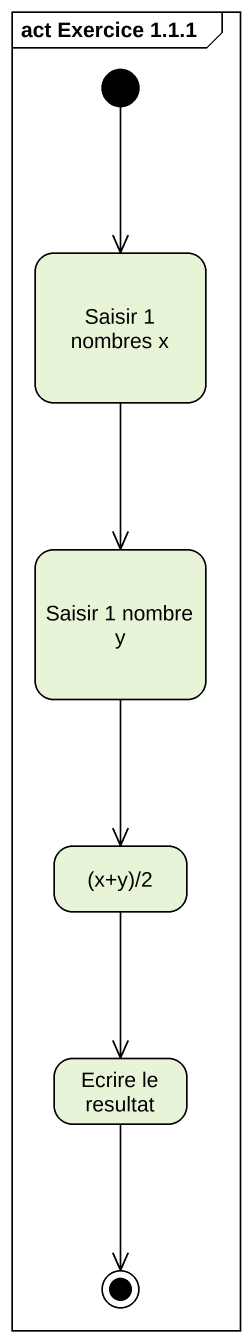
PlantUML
@startuml
mainframe act Exercice 1.1.1
hide empty description
state "Saisir 1 nombres x" as Saisir_1_nombres_x
state "Saisir 1 nombre y" as Saisir_1_nombre_y
state "(x+y)/2" as x_y_2
state "Ecrire le resultat" as Ecrire_le_resultat
[*] --> Saisir_1_nombres_x
Saisir_1_nombres_x --> Saisir_1_nombre_y
Saisir_1_nombre_y --> x_y_2
x_y_2 --> Ecrire_le_resultat
Ecrire_le_resultat --> [*]
@enduml
